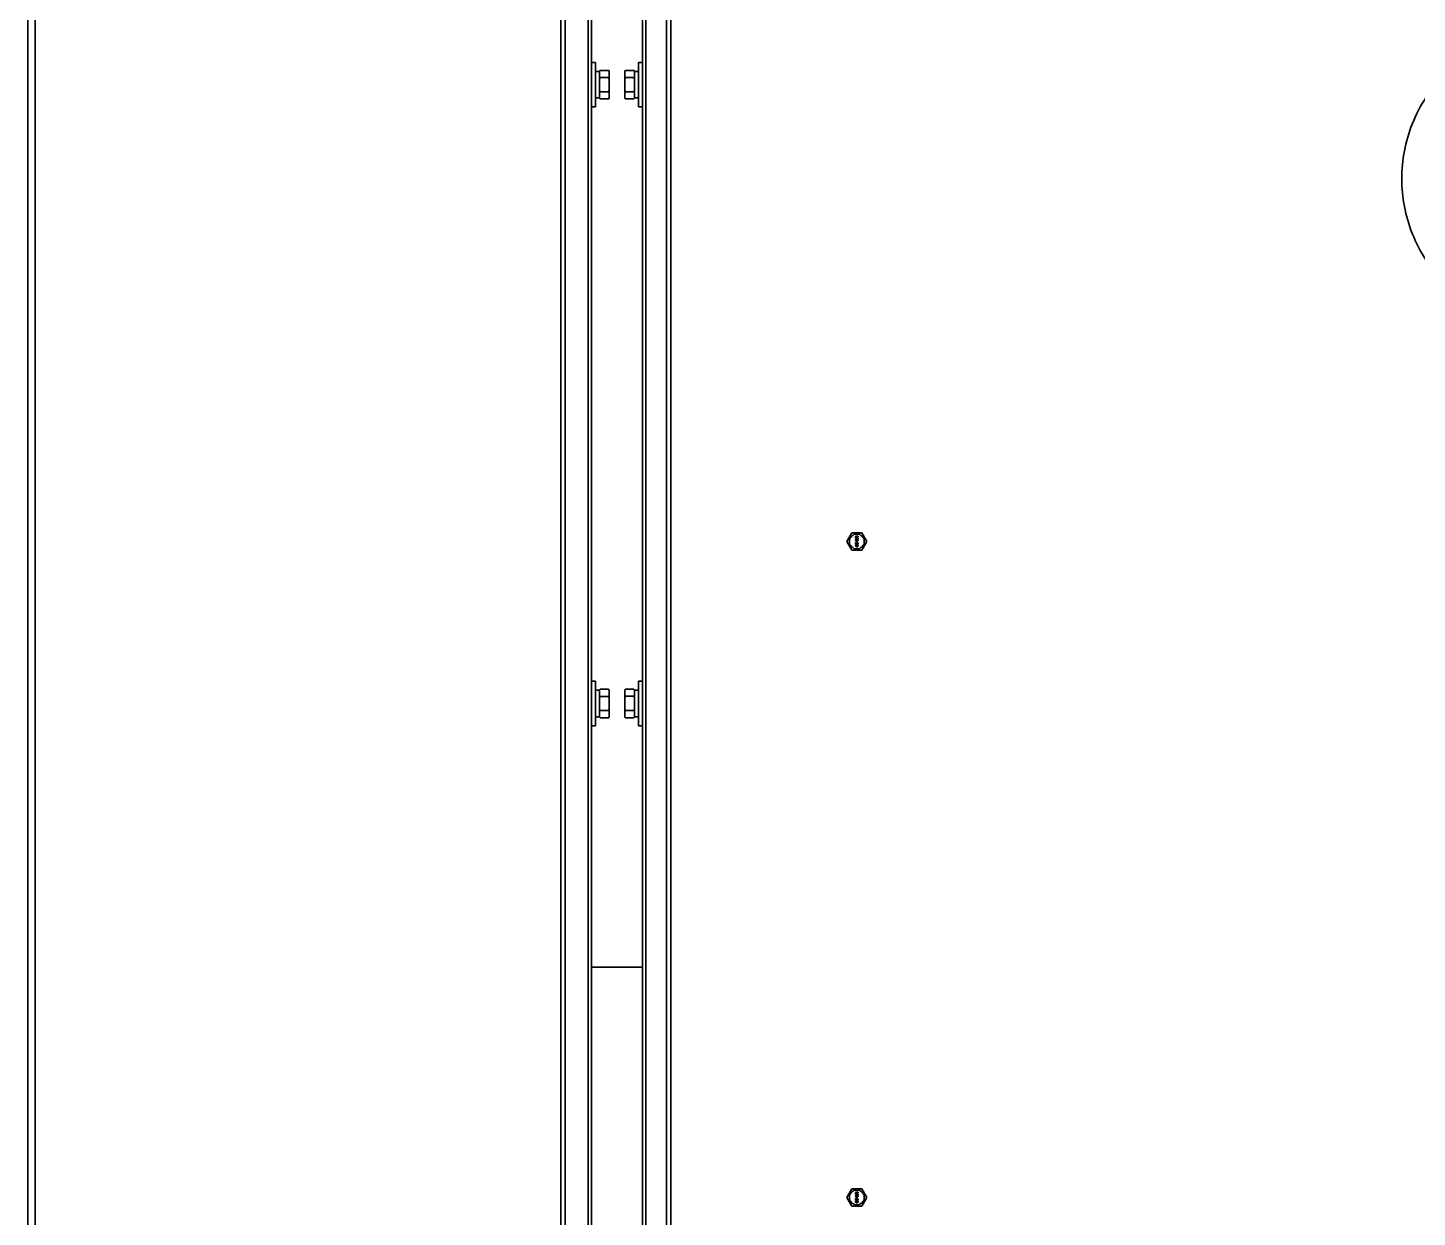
# Model space of a CAD drawing. Header units: millimetres. Extents: x 32496 to 166256, y 3504 to 23939.
# Drawn here: x 49969 to 50530, y 15489 to 15969 of the extents above; entities that cross this region are included whole.
import ezdxf

# ---------------------------------------------------------------- set-up
doc = ezdxf.new("R2010")
doc.units = ezdxf.units.MM
doc.layers.get('0').update_dxf_attribs({"lineweight": 35})

msp = doc.modelspace()

# ---------------------------------------------------------------- linework, layer by layer
at = {"linetype": 'Continuous'}
for p, q in [((49968.64, 17717.349), (49968.64, 15208.349)), ((49971.64, 17717.349), (49971.64, 15208.349)), ((50183.94, 15308.349), (50183.94, 17321.349)), ((50185.64, 17321.349), (50185.64, 15308.349)), ((50226.64, 15308.349), (50226.64, 17321.349)), ((50228.34, 17321.349), (50228.34, 15308.349)), ((50194.94, 15308.349), (50194.94, 16303.849)), ((50218.34, 16303.849), (50218.34, 15308.349)), ((50196.34, 16193.718), (50196.34, 15948.981)), ((50216.94, 15948.994), (50216.94, 16193.73)), ((50196.34, 15955.349), (50197.94, 15955.349)), ((50197.94, 15937.349), (50197.94, 15955.349)), ((50197.94, 15951.699), (50199.54, 15951.699)), ((50199.54, 15951.822), (50199.84, 15952.122)), ((50199.54, 15940.875), (50199.54, 15951.822)), ((50199.84, 15952.122), (50203.24, 15952.122)), ((50203.54, 15951.822), (50203.24, 15952.122)), ((50203.54, 15940.875), (50203.54, 15951.822)), ((50209.74, 15951.822), (50210.011, 15952.093)), ((50209.74, 15940.875), (50209.74, 15951.822)), ((50210.04, 15952.122), (50210.011, 15952.093)), ((50213.44, 15952.122), (50210.04, 15952.122)), ((50213.44, 15952.122), (50213.469, 15952.093)), ((50213.74, 15951.822), (50213.469, 15952.093)), ((50213.74, 15940.875), (50213.74, 15951.822)), ((50215.34, 15951.699), (50213.74, 15951.699)), ((50216.94, 15955.349), (50215.34, 15955.349)), ((50215.34, 15955.349), (50215.34, 15937.349)), ((50196.34, 15948.981), (50196.34, 15943.718)), ((50199.84, 15949.235), (50203.24, 15949.235)), ((50213.44, 15949.28), (50210.04, 15949.28)), ((50216.94, 15943.73), (50216.94, 15948.994)), ((50196.34, 15943.718), (50196.34, 15698.981)), ((50197.94, 15940.999), (50199.54, 15940.999)), ((50199.54, 15940.875), (50199.84, 15940.575)), ((50199.84, 15943.462), (50203.24, 15943.462)), ((50199.84, 15940.575), (50203.24, 15940.575)), ((50203.54, 15940.875), (50203.24, 15940.575)), ((50209.74, 15940.875), (50210.011, 15940.604)), ((50213.44, 15943.506), (50210.04, 15943.506)), ((50213.44, 15940.575), (50210.04, 15940.575)), ((50213.74, 15940.875), (50213.469, 15940.604)), ((50215.34, 15940.999), (50213.74, 15940.999)), ((50216.94, 15698.994), (50216.94, 15943.73)), ((50196.34, 15937.349), (50197.94, 15937.349)), ((50216.94, 15937.349), (50215.34, 15937.349)), ((50299.472, 15761.789), (50301.492, 15765.289)), ((50305.534, 15765.289), (50301.492, 15765.289)), ((50305.534, 15765.289), (50307.555, 15761.789)), ((50301.492, 15758.289), (50299.472, 15761.789)), ((50303.013, 15763.889), (50304.013, 15763.889)), ((50303.013, 15763.764), (50303.013, 15763.889)), ((50303.8, 15763.764), (50303.013, 15763.764)), ((50303.8, 15763.764), (50303.013, 15763.472)), ((50303.013, 15763.305), (50303.013, 15763.472)), ((50303.013, 15763.305), (50303.8, 15763.014)), ((50303.013, 15763.014), (50303.8, 15763.014)), ((50303.013, 15762.889), (50303.013, 15763.014)), ((50304.013, 15762.889), (50303.013, 15762.889)), ((50303.035, 15762.493), (50303.013, 15762.389)), ((50303.013, 15762.284), (50303.013, 15762.389)), ((50303.013, 15762.284), (50303.035, 15762.18)), ((50303.013, 15761.347), (50303.12, 15761.347)), ((50303.013, 15760.597), (50303.013, 15761.347)), ((50303.12, 15760.597), (50303.013, 15760.597)), ((50303.035, 15760.18), (50303.013, 15760.055)), ((50303.013, 15760.055), (50303.035, 15759.93)), ((50303.098, 15762.597), (50303.035, 15762.493)), ((50303.035, 15762.18), (50303.098, 15762.076)), ((50303.098, 15760.284), (50303.035, 15760.18)), ((50303.035, 15759.93), (50303.098, 15759.826)), ((50303.183, 15762.659), (50303.098, 15762.597)), ((50303.098, 15762.076), (50303.183, 15762.014)), ((50303.162, 15760.347), (50303.098, 15760.284)), ((50303.098, 15759.826), (50303.162, 15759.764)), ((50303.12, 15763.389), (50304.013, 15763.701)), ((50304.013, 15763.076), (50303.12, 15763.389)), ((50303.12, 15762.409), (50303.141, 15762.472)), ((50303.12, 15762.409), (50303.12, 15762.264)), ((50303.141, 15762.201), (50303.12, 15762.264)), ((50303.652, 15760.764), (50303.12, 15761.347)), ((50303.12, 15761.18), (50303.588, 15760.659)), ((50303.12, 15761.18), (50303.12, 15760.597)), ((50303.12, 15760.055), (50303.141, 15760.159)), ((50303.141, 15759.951), (50303.12, 15760.055)), ((50303.141, 15762.472), (50303.183, 15762.534)), ((50303.183, 15762.139), (50303.141, 15762.201)), ((50303.141, 15760.159), (50303.183, 15760.222)), ((50303.183, 15759.889), (50303.141, 15759.951)), ((50303.247, 15760.389), (50303.162, 15760.347)), ((50303.162, 15759.764), (50303.247, 15759.722)), ((50303.29, 15762.701), (50303.183, 15762.659)), ((50303.183, 15762.534), (50303.247, 15762.576)), ((50303.247, 15762.097), (50303.183, 15762.139)), ((50303.183, 15762.014), (50303.29, 15761.972)), ((50303.183, 15760.222), (50303.311, 15760.305)), ((50303.311, 15759.805), (50303.183, 15759.889)), ((50303.247, 15762.576), (50303.311, 15762.597)), ((50303.311, 15762.076), (50303.247, 15762.097)), ((50303.311, 15760.409), (50303.247, 15760.389)), ((50303.247, 15759.722), (50303.311, 15759.701)), ((50303.439, 15762.722), (50303.29, 15762.701)), ((50303.396, 15761.972), (50303.29, 15761.972)), ((50303.375, 15762.597), (50303.311, 15762.597)), ((50303.311, 15762.076), (50303.375, 15762.076)), ((50303.417, 15760.43), (50303.311, 15760.409)), ((50303.311, 15760.305), (50303.439, 15760.326)), ((50303.439, 15759.784), (50303.311, 15759.805)), ((50303.311, 15759.701), (50303.417, 15759.68)), ((50303.332, 15761.68), (50303.481, 15761.68)), ((50303.332, 15761.639), (50303.332, 15761.68)), ((50303.481, 15761.639), (50303.332, 15761.639)), ((50303.375, 15762.597), (50303.439, 15762.576)), ((50303.439, 15762.097), (50303.375, 15762.076)), ((50303.396, 15761.805), (50303.375, 15761.784)), ((50303.375, 15761.784), (50303.481, 15761.68)), ((50303.481, 15761.639), (50303.375, 15761.534)), ((50303.375, 15761.534), (50303.396, 15761.514)), ((50303.396, 15761.972), (50303.503, 15762.014)), ((50303.524, 15761.68), (50303.396, 15761.805)), ((50303.396, 15761.514), (50303.524, 15761.639)), ((50303.417, 15760.43), (50303.609, 15760.43)), ((50303.609, 15759.68), (50303.417, 15759.68)), ((50303.439, 15762.722), (50303.588, 15762.722)), ((50303.439, 15762.576), (50303.481, 15762.534)), ((50303.481, 15762.139), (50303.439, 15762.097)), ((50303.588, 15760.326), (50303.439, 15760.326)), ((50303.439, 15759.784), (50303.588, 15759.784)), ((50303.481, 15762.534), (50303.524, 15762.472)), ((50303.524, 15762.201), (50303.481, 15762.139)), ((50303.503, 15762.014), (50303.566, 15762.076)), ((50303.524, 15762.472), (50303.545, 15762.409)), ((50303.545, 15762.264), (50303.524, 15762.201)), ((50303.652, 15761.805), (50303.524, 15761.68)), ((50303.524, 15761.639), (50303.652, 15761.514)), ((50303.588, 15762.618), (50303.545, 15762.618)), ((50303.63, 15762.493), (50303.545, 15762.618)), ((50303.545, 15762.264), (50303.545, 15762.409)), ((50303.566, 15762.076), (50303.63, 15762.18)), ((50303.566, 15761.68), (50303.673, 15761.784)), ((50303.566, 15761.68), (50303.715, 15761.68)), ((50303.715, 15761.639), (50303.566, 15761.639)), ((50303.673, 15761.534), (50303.566, 15761.639)), ((50303.737, 15762.701), (50303.588, 15762.722)), ((50303.588, 15762.618), (50303.715, 15762.597)), ((50303.588, 15760.659), (50303.652, 15760.618)), ((50303.588, 15760.326), (50303.715, 15760.305)), ((50303.715, 15759.805), (50303.588, 15759.784)), ((50303.715, 15760.409), (50303.609, 15760.43)), ((50303.609, 15759.68), (50303.715, 15759.701)), ((50303.652, 15762.389), (50303.63, 15762.493)), ((50303.63, 15762.18), (50303.652, 15762.284)), ((50303.652, 15762.389), (50303.652, 15762.284)), ((50303.673, 15761.784), (50303.652, 15761.805)), ((50303.652, 15761.514), (50303.673, 15761.534)), ((50303.737, 15760.722), (50303.652, 15760.764)), ((50303.652, 15760.618), (50303.737, 15760.597)), ((50303.715, 15762.597), (50303.779, 15762.576)), ((50303.715, 15761.68), (50303.715, 15761.639)), ((50303.779, 15760.389), (50303.715, 15760.409)), ((50303.715, 15760.305), (50303.843, 15760.222)), ((50303.843, 15759.889), (50303.715, 15759.805)), ((50303.715, 15759.701), (50303.779, 15759.722)), ((50303.843, 15762.659), (50303.737, 15762.701)), ((50303.737, 15760.722), (50303.779, 15760.722)), ((50303.779, 15760.597), (50303.737, 15760.597)), ((50303.779, 15762.576), (50303.843, 15762.534)), ((50303.843, 15762.159), (50303.779, 15762.118)), ((50303.779, 15762.014), (50303.779, 15762.118)), ((50303.779, 15762.014), (50303.843, 15762.034)), ((50303.864, 15761.305), (50303.779, 15761.326)), ((50303.779, 15761.222), (50303.779, 15761.326)), ((50303.779, 15761.222), (50303.843, 15761.18)), ((50303.843, 15760.764), (50303.779, 15760.722)), ((50303.779, 15760.597), (50303.864, 15760.618)), ((50303.864, 15760.347), (50303.779, 15760.389)), ((50303.779, 15759.722), (50303.864, 15759.764)), ((50303.928, 15762.597), (50303.843, 15762.659)), ((50303.843, 15762.534), (50303.886, 15762.472)), ((50303.886, 15762.222), (50303.843, 15762.159)), ((50303.843, 15762.034), (50303.928, 15762.097)), ((50303.843, 15761.18), (50303.886, 15761.118)), ((50303.886, 15760.826), (50303.843, 15760.764)), ((50303.843, 15760.222), (50303.886, 15760.159)), ((50303.886, 15759.951), (50303.843, 15759.889)), ((50303.949, 15761.222), (50303.864, 15761.305)), ((50303.864, 15760.618), (50303.949, 15760.701)), ((50303.928, 15760.284), (50303.864, 15760.347)), ((50303.864, 15759.764), (50303.928, 15759.826)), ((50303.886, 15762.472), (50303.907, 15762.409)), ((50303.907, 15762.284), (50303.886, 15762.222)), ((50303.886, 15761.118), (50303.907, 15761.014)), ((50303.907, 15760.93), (50303.886, 15760.826)), ((50303.886, 15760.159), (50303.907, 15760.055)), ((50303.907, 15760.055), (50303.886, 15759.951)), ((50303.907, 15762.284), (50303.907, 15762.409)), ((50303.907, 15760.93), (50303.907, 15761.014)), ((50303.992, 15762.493), (50303.928, 15762.597)), ((50303.928, 15762.097), (50303.992, 15762.201)), ((50303.992, 15760.18), (50303.928, 15760.284)), ((50303.928, 15759.826), (50303.992, 15759.93)), ((50303.992, 15761.139), (50303.949, 15761.222)), ((50303.949, 15760.701), (50303.992, 15760.784)), ((50304.013, 15762.389), (50303.992, 15762.493)), ((50303.992, 15762.201), (50304.013, 15762.305)), ((50304.013, 15760.993), (50303.992, 15761.139)), ((50303.992, 15760.784), (50304.013, 15760.909)), ((50304.013, 15760.055), (50303.992, 15760.18)), ((50303.992, 15759.93), (50304.013, 15760.055)), ((50304.013, 15763.889), (50304.013, 15763.701)), ((50304.013, 15763.076), (50304.013, 15762.889)), ((50304.013, 15762.389), (50304.013, 15762.305)), ((50304.013, 15760.993), (50304.013, 15760.909)), ((50307.555, 15761.789), (50305.534, 15758.289)), ((50301.492, 15758.289), (50305.534, 15758.289)), ((50196.34, 15705.349), (50197.94, 15705.349)), ((50197.94, 15687.349), (50197.94, 15705.349)), ((50216.94, 15705.349), (50215.34, 15705.349)), ((50215.34, 15705.349), (50215.34, 15687.349)), ((50196.34, 15698.981), (50196.34, 15693.718)), ((50197.94, 15701.699), (50199.54, 15701.699)), ((50199.54, 15701.822), (50199.84, 15702.122)), ((50199.54, 15690.875), (50199.54, 15701.822)), ((50199.84, 15702.122), (50203.24, 15702.122)), ((50199.84, 15699.235), (50203.24, 15699.235)), ((50203.54, 15701.822), (50203.24, 15702.122)), ((50203.54, 15690.875), (50203.54, 15701.822)), ((50209.74, 15701.822), (50210.011, 15702.093)), ((50209.74, 15690.875), (50209.74, 15701.822)), ((50210.04, 15702.122), (50210.011, 15702.093)), ((50213.44, 15702.122), (50210.04, 15702.122)), ((50213.44, 15699.28), (50210.04, 15699.28)), ((50213.44, 15702.122), (50213.469, 15702.093)), ((50213.74, 15701.822), (50213.469, 15702.093)), ((50213.74, 15690.875), (50213.74, 15701.822)), ((50215.34, 15701.699), (50213.74, 15701.699)), ((50216.94, 15693.73), (50216.94, 15698.994)), ((50196.34, 15693.718), (50196.34, 15448.981)), ((50199.84, 15693.462), (50203.24, 15693.462)), ((50213.44, 15693.506), (50210.04, 15693.506)), ((50216.94, 15448.994), (50216.94, 15693.73)), ((50196.34, 15687.349), (50197.94, 15687.349)), ((50197.94, 15690.999), (50199.54, 15690.999)), ((50199.54, 15690.875), (50199.84, 15690.575)), ((50199.84, 15690.575), (50203.24, 15690.575)), ((50203.54, 15690.875), (50203.24, 15690.575)), ((50209.74, 15690.875), (50210.011, 15690.604)), ((50213.44, 15690.575), (50210.04, 15690.575)), ((50213.74, 15690.875), (50213.469, 15690.604)), ((50215.34, 15690.999), (50213.74, 15690.999)), ((50216.94, 15687.349), (50215.34, 15687.349)), ((50196.34, 15589.849), (50216.94, 15589.849)), ((50299.471, 15496.789), (50301.492, 15500.289)), ((50301.492, 15493.289), (50299.471, 15496.789)), ((50305.534, 15500.289), (50301.492, 15500.289)), ((50303.013, 15498.889), (50304.013, 15498.889)), ((50303.013, 15498.764), (50303.013, 15498.889)), ((50303.8, 15498.764), (50303.013, 15498.764)), ((50303.8, 15498.764), (50303.013, 15498.472)), ((50303.013, 15498.305), (50303.013, 15498.472)), ((50303.013, 15498.305), (50303.8, 15498.014)), ((50303.013, 15498.014), (50303.8, 15498.014)), ((50303.013, 15497.889), (50303.013, 15498.014)), ((50304.013, 15497.889), (50303.013, 15497.889)), ((50303.034, 15497.493), (50303.013, 15497.389)), ((50303.013, 15497.284), (50303.013, 15497.389)), ((50303.013, 15497.284), (50303.034, 15497.18)), ((50303.013, 15496.347), (50303.119, 15496.347)), ((50303.013, 15495.597), (50303.013, 15496.347)), ((50303.119, 15495.597), (50303.013, 15495.597)), ((50303.098, 15497.597), (50303.034, 15497.493)), ((50303.034, 15497.18), (50303.098, 15497.076)), ((50303.183, 15497.659), (50303.098, 15497.597)), ((50303.098, 15497.076), (50303.183, 15497.014)), ((50303.119, 15498.389), (50304.013, 15498.701)), ((50304.013, 15498.076), (50303.119, 15498.389)), ((50303.119, 15497.409), (50303.141, 15497.472)), ((50303.119, 15497.409), (50303.119, 15497.264)), ((50303.141, 15497.201), (50303.119, 15497.264)), ((50303.651, 15495.764), (50303.119, 15496.347)), ((50303.119, 15496.18), (50303.587, 15495.659)), ((50303.119, 15496.18), (50303.119, 15495.597)), ((50303.141, 15497.472), (50303.183, 15497.534)), ((50303.183, 15497.139), (50303.141, 15497.201)), ((50303.247, 15495.389), (50303.162, 15495.347)), ((50303.289, 15497.701), (50303.183, 15497.659)), ((50303.183, 15497.534), (50303.247, 15497.576)), ((50303.247, 15497.097), (50303.183, 15497.139)), ((50303.183, 15497.014), (50303.289, 15496.972)), ((50303.247, 15497.576), (50303.311, 15497.597)), ((50303.311, 15497.076), (50303.247, 15497.097)), ((50303.311, 15495.409), (50303.247, 15495.389)), ((50303.438, 15497.722), (50303.289, 15497.701)), ((50303.396, 15496.972), (50303.289, 15496.972)), ((50303.375, 15497.597), (50303.311, 15497.597)), ((50303.311, 15497.076), (50303.375, 15497.076)), ((50303.417, 15495.43), (50303.311, 15495.409)), ((50303.332, 15496.68), (50303.481, 15496.68)), ((50303.332, 15496.639), (50303.332, 15496.68)), ((50303.481, 15496.639), (50303.332, 15496.639)), ((50303.375, 15497.597), (50303.438, 15497.576)), ((50303.438, 15497.097), (50303.375, 15497.076)), ((50303.396, 15496.805), (50303.375, 15496.784)), ((50303.375, 15496.784), (50303.481, 15496.68)), ((50303.481, 15496.639), (50303.375, 15496.534)), ((50303.375, 15496.534), (50303.396, 15496.514)), ((50303.396, 15496.972), (50303.502, 15497.014)), ((50303.523, 15496.68), (50303.396, 15496.805)), ((50303.396, 15496.514), (50303.523, 15496.639)), ((50303.417, 15495.43), (50303.609, 15495.43)), ((50303.438, 15497.722), (50303.587, 15497.722)), ((50303.438, 15497.576), (50303.481, 15497.534)), ((50303.481, 15497.139), (50303.438, 15497.097)), ((50303.481, 15497.534), (50303.523, 15497.472)), ((50303.523, 15497.201), (50303.481, 15497.139)), ((50303.502, 15497.014), (50303.566, 15497.076)), ((50303.523, 15497.472), (50303.545, 15497.409)), ((50303.545, 15497.264), (50303.523, 15497.201)), ((50303.651, 15496.805), (50303.523, 15496.68)), ((50303.523, 15496.639), (50303.651, 15496.514)), ((50303.587, 15497.618), (50303.545, 15497.618)), ((50303.63, 15497.493), (50303.545, 15497.618)), ((50303.545, 15497.264), (50303.545, 15497.409)), ((50303.566, 15497.076), (50303.63, 15497.18)), ((50303.566, 15496.68), (50303.672, 15496.784)), ((50303.566, 15496.68), (50303.715, 15496.68)), ((50303.715, 15496.639), (50303.566, 15496.639)), ((50303.672, 15496.534), (50303.566, 15496.639)), ((50303.736, 15497.701), (50303.587, 15497.722)), ((50303.587, 15497.618), (50303.715, 15497.597)), ((50303.587, 15495.659), (50303.651, 15495.618)), ((50303.715, 15495.409), (50303.609, 15495.43)), ((50303.651, 15497.389), (50303.63, 15497.493)), ((50303.63, 15497.18), (50303.651, 15497.284)), ((50303.651, 15497.389), (50303.651, 15497.284)), ((50303.672, 15496.784), (50303.651, 15496.805)), ((50303.651, 15496.514), (50303.672, 15496.534)), ((50303.736, 15495.722), (50303.651, 15495.764)), ((50303.651, 15495.618), (50303.736, 15495.597)), ((50303.715, 15497.597), (50303.779, 15497.576)), ((50303.715, 15496.68), (50303.715, 15496.639)), ((50303.779, 15495.389), (50303.715, 15495.409)), ((50303.843, 15497.659), (50303.736, 15497.701)), ((50303.736, 15495.722), (50303.779, 15495.722)), ((50303.779, 15495.597), (50303.736, 15495.597)), ((50303.779, 15497.576), (50303.843, 15497.534)), ((50303.843, 15497.159), (50303.779, 15497.118)), ((50303.779, 15497.014), (50303.779, 15497.118)), ((50303.779, 15497.014), (50303.843, 15497.034)), ((50303.864, 15496.305), (50303.779, 15496.326)), ((50303.779, 15496.222), (50303.779, 15496.326)), ((50303.779, 15496.222), (50303.843, 15496.18)), ((50303.843, 15495.764), (50303.779, 15495.722)), ((50303.779, 15495.597), (50303.864, 15495.618)), ((50303.864, 15495.347), (50303.779, 15495.389)), ((50303.928, 15497.597), (50303.843, 15497.659)), ((50303.843, 15497.534), (50303.885, 15497.472)), ((50303.885, 15497.222), (50303.843, 15497.159)), ((50303.843, 15497.034), (50303.928, 15497.097)), ((50303.843, 15496.18), (50303.885, 15496.118)), ((50303.885, 15495.826), (50303.843, 15495.764)), ((50303.949, 15496.222), (50303.864, 15496.305)), ((50303.864, 15495.618), (50303.949, 15495.701)), ((50303.885, 15497.472), (50303.906, 15497.409)), ((50303.906, 15497.284), (50303.885, 15497.222)), ((50303.885, 15496.118), (50303.906, 15496.014)), ((50303.906, 15495.93), (50303.885, 15495.826)), ((50303.906, 15497.284), (50303.906, 15497.409)), ((50303.906, 15495.93), (50303.906, 15496.014)), ((50303.992, 15497.493), (50303.928, 15497.597)), ((50303.928, 15497.097), (50303.992, 15497.201)), ((50303.992, 15496.139), (50303.949, 15496.222)), ((50303.949, 15495.701), (50303.992, 15495.784)), ((50304.013, 15497.389), (50303.992, 15497.493)), ((50303.992, 15497.201), (50304.013, 15497.305)), ((50304.013, 15495.993), (50303.992, 15496.139)), ((50303.992, 15495.784), (50304.013, 15495.909)), ((50304.013, 15498.889), (50304.013, 15498.701)), ((50304.013, 15498.076), (50304.013, 15497.889)), ((50304.013, 15497.389), (50304.013, 15497.305)), ((50304.013, 15495.993), (50304.013, 15495.909)), ((50305.534, 15500.289), (50307.554, 15496.789)), ((50307.554, 15496.789), (50305.534, 15493.289)), ((50301.492, 15493.289), (50305.534, 15493.289)), ((50303.034, 15495.18), (50303.013, 15495.055)), ((50303.013, 15495.055), (50303.034, 15494.93)), ((50303.098, 15495.284), (50303.034, 15495.18)), ((50303.034, 15494.93), (50303.098, 15494.826)), ((50303.162, 15495.347), (50303.098, 15495.284)), ((50303.098, 15494.826), (50303.162, 15494.764)), ((50303.119, 15495.055), (50303.141, 15495.159)), ((50303.141, 15494.951), (50303.119, 15495.055)), ((50303.141, 15495.159), (50303.183, 15495.222)), ((50303.183, 15494.889), (50303.141, 15494.951)), ((50303.162, 15494.764), (50303.247, 15494.722)), ((50303.183, 15495.222), (50303.311, 15495.305)), ((50303.311, 15494.805), (50303.183, 15494.889)), ((50303.247, 15494.722), (50303.311, 15494.701)), ((50303.311, 15495.305), (50303.438, 15495.326)), ((50303.438, 15494.784), (50303.311, 15494.805)), ((50303.311, 15494.701), (50303.417, 15494.68)), ((50303.609, 15494.68), (50303.417, 15494.68)), ((50303.587, 15495.326), (50303.438, 15495.326)), ((50303.438, 15494.784), (50303.587, 15494.784)), ((50303.587, 15495.326), (50303.715, 15495.305)), ((50303.715, 15494.805), (50303.587, 15494.784)), ((50303.609, 15494.68), (50303.715, 15494.701)), ((50303.715, 15495.305), (50303.843, 15495.222)), ((50303.843, 15494.889), (50303.715, 15494.805)), ((50303.715, 15494.701), (50303.779, 15494.722)), ((50303.779, 15494.722), (50303.864, 15494.764)), ((50303.843, 15495.222), (50303.885, 15495.159)), ((50303.885, 15494.951), (50303.843, 15494.889)), ((50303.928, 15495.284), (50303.864, 15495.347)), ((50303.864, 15494.764), (50303.928, 15494.826)), ((50303.885, 15495.159), (50303.906, 15495.055)), ((50303.906, 15495.055), (50303.885, 15494.951)), ((50303.992, 15495.18), (50303.928, 15495.284)), ((50303.928, 15494.826), (50303.992, 15494.93)), ((50304.013, 15495.055), (50303.992, 15495.18)), ((50303.992, 15494.93), (50304.013, 15495.055))]:
    msp.add_line(p, q, dxfattribs=at)
for centre in [(50303.513, 15761.789), (50303.513, 15496.789)]:
    msp.add_circle(centre, 3, dxfattribs=at)
for centre, radius, start, end in [((50200.782, 15949.548), 3.555, 39.13645, 39.50132), ((50202.298, 15943.15), 3.556, 219.13644, 219.50078), ((50212.554, 15943.165), 3.606, 218.71028, 219.13391), ((50213.877, 15944.355), 5.386, 224.12457, 224.56524), ((50209.604, 15944.354), 5.384, 315.43477, 315.87545), ((50210.925, 15943.166), 3.607, 320.8641, 321.28972), ((50200.782, 15699.548), 3.555, 39.13645, 39.50132), ((50202.298, 15693.15), 3.556, 219.13644, 219.50078), ((50212.554, 15693.165), 3.606, 218.71028, 219.13391), ((50213.877, 15694.355), 5.386, 224.12457, 224.56524), ((50209.604, 15694.354), 5.384, 315.43477, 315.87545), ((50210.925, 15693.166), 3.607, 320.8641, 321.28972)]:
    msp.add_arc(centre, radius, start, end, dxfattribs=at)
for points, knots in [([(50643.64, 15908.349), (50643.64, 15915.887), (50640.646, 15931.593), (50627.263, 15951.971), (50606.885, 15965.354), (50583.64, 15969.786), (50560.396, 15965.355), (50540.017, 15951.972), (50526.635, 15931.595), (50523.64, 15915.89), (50523.64, 15908.352)], [0, 0, 0, 0, 0.1199934, 0.2500019, 0.3800171, 0.5000177, 0.6200103, 0.750015, 0.8800253, 1, 1, 1, 1]), ([(50199.54, 15951.792), (50199.563, 15951.82), (50199.658, 15951.934), (50199.76, 15952.043), (50199.84, 15952.122)], [0, 0, 0, 0, 0.2445585, 1, 1, 1, 1]), ([(50203.525, 15951.81), (50203.503, 15951.836), (50203.412, 15951.944), (50203.315, 15952.047), (50203.24, 15952.122)], [0, 0, 0, 0, 0.2448781, 1, 1, 1, 1]), ([(50210.011, 15952.093), (50209.986, 15952.069), (50209.893, 15951.973), (50209.803, 15951.874), (50209.74, 15951.797)], [0, 0, 0, 0, 0.2550625, 1, 1, 1, 1]), ([(50213.469, 15952.093), (50213.493, 15952.069), (50213.587, 15951.973), (50213.676, 15951.874), (50213.74, 15951.797)], [0, 0, 0, 0, 0.2550615, 1, 1, 1, 1]), ([(50199.84, 15949.235), (50199.813, 15949.262), (50199.709, 15949.368), (50199.61, 15949.479), (50199.54, 15949.565)], [0, 0, 0, 0, 0.2553524, 1, 1, 1, 1]), ([(50203.24, 15949.235), (50203.267, 15949.262), (50203.371, 15949.368), (50203.47, 15949.479), (50203.54, 15949.565)], [0, 0, 0, 0, 0.2553532, 1, 1, 1, 1]), ([(50209.74, 15949.605), (50209.763, 15949.577), (50209.858, 15949.465), (50209.96, 15949.358), (50210.04, 15949.28)], [0, 0, 0, 0, 0.2444076, 1, 1, 1, 1]), ([(50213.74, 15949.605), (50213.717, 15949.577), (50213.621, 15949.465), (50213.519, 15949.358), (50213.44, 15949.28)], [0, 0, 0, 0, 0.2444076, 1, 1, 1, 1]), ([(50199.54, 15943.132), (50199.563, 15943.16), (50199.658, 15943.274), (50199.76, 15943.382), (50199.84, 15943.462)], [0, 0, 0, 0, 0.2445585, 1, 1, 1, 1]), ([(50199.84, 15940.575), (50199.814, 15940.601), (50199.716, 15940.701), (50199.621, 15940.806), (50199.554, 15940.888)], [0, 0, 0, 0, 0.2550408, 1, 1, 1, 1]), ([(50203.54, 15943.132), (50203.517, 15943.16), (50203.421, 15943.274), (50203.319, 15943.382), (50203.24, 15943.462)], [0, 0, 0, 0, 0.2445585, 1, 1, 1, 1]), ([(50203.24, 15940.575), (50203.267, 15940.602), (50203.371, 15940.708), (50203.47, 15940.819), (50203.54, 15940.905)], [0, 0, 0, 0, 0.2553532, 1, 1, 1, 1]), ([(50210.04, 15943.506), (50210.013, 15943.479), (50209.909, 15943.371), (50209.81, 15943.259), (50209.74, 15943.171)], [0, 0, 0, 0, 0.2552115, 1, 1, 1, 1]), ([(50209.757, 15940.89), (50209.776, 15940.865), (50209.858, 15940.768), (50209.944, 15940.674), (50210.011, 15940.605)], [0, 0, 0, 0, 0.2454956, 1, 1, 1, 1]), ([(50213.44, 15943.506), (50213.467, 15943.479), (50213.571, 15943.371), (50213.67, 15943.259), (50213.74, 15943.171)], [0, 0, 0, 0, 0.2552107, 1, 1, 1, 1]), ([(50213.723, 15940.889), (50213.703, 15940.865), (50213.622, 15940.768), (50213.536, 15940.674), (50213.469, 15940.605)], [0, 0, 0, 0, 0.2454974, 1, 1, 1, 1]), ([(50523.64, 15908.352), (50523.639, 15900.813), (50526.633, 15885.106), (50540.016, 15864.726), (50560.395, 15851.343), (50583.639, 15846.912), (50606.884, 15851.343), (50627.262, 15864.725), (50640.645, 15885.104), (50643.64, 15900.81), (50643.64, 15908.349)], [0, 0, 0, 0, 0.1200087, 0.2500101, 0.3800172, 0.5000091, 0.6199962, 0.7499986, 0.8800066, 1, 1, 1, 1]), ([(50199.54, 15701.792), (50199.563, 15701.82), (50199.658, 15701.934), (50199.76, 15702.043), (50199.84, 15702.122)], [0, 0, 0, 0, 0.2445585, 1, 1, 1, 1]), ([(50199.84, 15699.235), (50199.813, 15699.262), (50199.709, 15699.368), (50199.61, 15699.479), (50199.54, 15699.565)], [0, 0, 0, 0, 0.2553524, 1, 1, 1, 1]), ([(50203.525, 15701.81), (50203.503, 15701.836), (50203.412, 15701.944), (50203.315, 15702.047), (50203.24, 15702.122)], [0, 0, 0, 0, 0.2448781, 1, 1, 1, 1]), ([(50203.24, 15699.235), (50203.267, 15699.262), (50203.371, 15699.368), (50203.47, 15699.479), (50203.54, 15699.565)], [0, 0, 0, 0, 0.2553532, 1, 1, 1, 1]), ([(50210.011, 15702.093), (50209.986, 15702.069), (50209.893, 15701.973), (50209.803, 15701.874), (50209.74, 15701.797)], [0, 0, 0, 0, 0.2550625, 1, 1, 1, 1]), ([(50209.74, 15699.605), (50209.763, 15699.577), (50209.858, 15699.465), (50209.96, 15699.358), (50210.04, 15699.28)], [0, 0, 0, 0, 0.2444076, 1, 1, 1, 1]), ([(50213.74, 15699.605), (50213.717, 15699.577), (50213.621, 15699.465), (50213.519, 15699.358), (50213.44, 15699.28)], [0, 0, 0, 0, 0.2444076, 1, 1, 1, 1]), ([(50213.469, 15702.093), (50213.493, 15702.069), (50213.587, 15701.973), (50213.676, 15701.874), (50213.74, 15701.797)], [0, 0, 0, 0, 0.2550615, 1, 1, 1, 1]), ([(50199.54, 15693.132), (50199.563, 15693.16), (50199.658, 15693.274), (50199.76, 15693.382), (50199.84, 15693.462)], [0, 0, 0, 0, 0.2445585, 1, 1, 1, 1]), ([(50203.54, 15693.132), (50203.517, 15693.16), (50203.421, 15693.274), (50203.319, 15693.382), (50203.24, 15693.462)], [0, 0, 0, 0, 0.2445585, 1, 1, 1, 1]), ([(50210.04, 15693.506), (50210.013, 15693.479), (50209.909, 15693.371), (50209.81, 15693.259), (50209.74, 15693.171)], [0, 0, 0, 0, 0.2552115, 1, 1, 1, 1]), ([(50213.44, 15693.506), (50213.467, 15693.479), (50213.571, 15693.371), (50213.67, 15693.259), (50213.74, 15693.171)], [0, 0, 0, 0, 0.2552107, 1, 1, 1, 1]), ([(50199.84, 15690.575), (50199.814, 15690.601), (50199.716, 15690.701), (50199.621, 15690.806), (50199.554, 15690.888)], [0, 0, 0, 0, 0.2550408, 1, 1, 1, 1]), ([(50203.24, 15690.575), (50203.267, 15690.602), (50203.371, 15690.708), (50203.47, 15690.819), (50203.54, 15690.905)], [0, 0, 0, 0, 0.2553532, 1, 1, 1, 1]), ([(50209.757, 15690.89), (50209.776, 15690.865), (50209.858, 15690.768), (50209.944, 15690.674), (50210.011, 15690.605)], [0, 0, 0, 0, 0.2454956, 1, 1, 1, 1]), ([(50213.723, 15690.889), (50213.703, 15690.865), (50213.622, 15690.768), (50213.536, 15690.674), (50213.469, 15690.605)], [0, 0, 0, 0, 0.2454974, 1, 1, 1, 1])]:
    msp.add_open_spline(points, degree=3, knots=knots, dxfattribs=at)
for points in [[(50199.54, 15948.576), (50199.631, 15948.799), (50199.732, 15949.019), (50199.84, 15949.235)], [(50203.54, 15948.576), (50203.449, 15948.799), (50203.348, 15949.019), (50203.24, 15949.235)], [(50210.04, 15949.28), (50209.932, 15949.064), (50209.831, 15948.844), (50209.74, 15948.62)], [(50213.44, 15949.28), (50213.548, 15949.064), (50213.649, 15948.844), (50213.74, 15948.62)], [(50199.84, 15943.462), (50199.732, 15943.678), (50199.631, 15943.898), (50199.54, 15944.122)], [(50203.24, 15943.462), (50203.348, 15943.678), (50203.449, 15943.898), (50203.54, 15944.122)], [(50209.74, 15944.166), (50209.831, 15943.942), (50209.932, 15943.722), (50210.04, 15943.506)], [(50213.74, 15944.166), (50213.649, 15943.942), (50213.548, 15943.722), (50213.44, 15943.506)], [(50199.54, 15698.576), (50199.631, 15698.799), (50199.732, 15699.019), (50199.84, 15699.235)], [(50203.54, 15698.576), (50203.449, 15698.799), (50203.348, 15699.019), (50203.24, 15699.235)], [(50210.04, 15699.28), (50209.932, 15699.064), (50209.831, 15698.844), (50209.74, 15698.62)], [(50213.44, 15699.28), (50213.548, 15699.064), (50213.649, 15698.844), (50213.74, 15698.62)], [(50199.84, 15693.462), (50199.732, 15693.678), (50199.631, 15693.898), (50199.54, 15694.122)], [(50203.24, 15693.462), (50203.348, 15693.678), (50203.449, 15693.898), (50203.54, 15694.122)], [(50209.74, 15694.166), (50209.831, 15693.942), (50209.932, 15693.722), (50210.04, 15693.506)], [(50213.74, 15694.166), (50213.649, 15693.942), (50213.548, 15693.722), (50213.44, 15693.506)]]:
    msp.add_open_spline(points, degree=3, dxfattribs=at)

doc.saveas('drawing.dxf')
